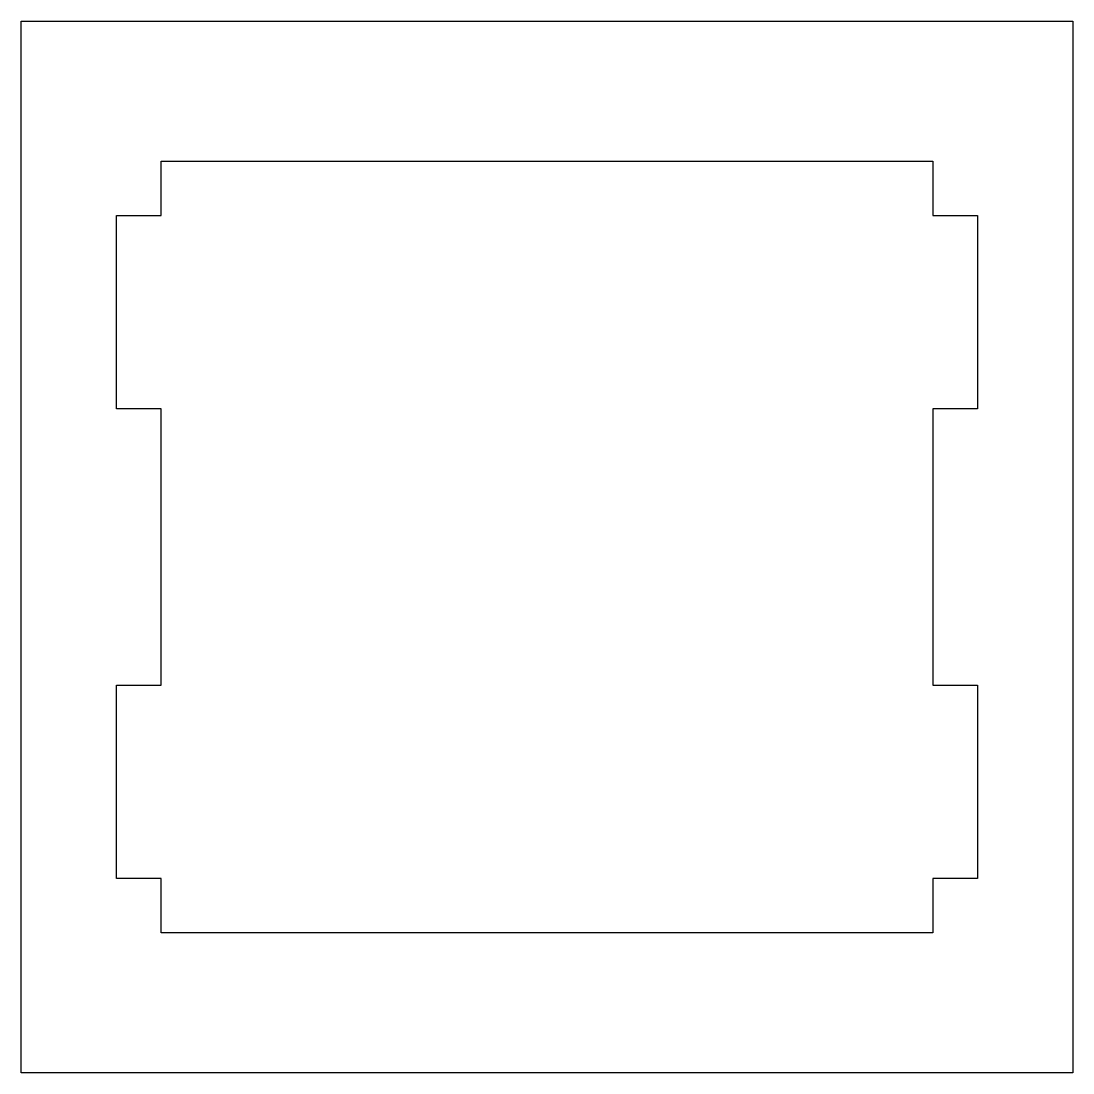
# Model space of a CAD drawing. Header units: inches. Extents: x 0 to 19.1, y 0 to 19.1.
import ezdxf

# ---------------------------------------------------------------- set-up
doc = ezdxf.new("R2010")
doc.units = ezdxf.units.IN
doc.header["$MEASUREMENT"] = 0
doc.layers.get('0').update_dxf_attribs({"color": 10})
doc.layers.add('1', color=18, linetype='Continuous')

msp = doc.modelspace()

# ---------------------------------------------------------------- linework, layer by layer
msp.add_lwpolyline([(16.51, 16.51), (16.51, 15.52956), (17.3228, 15.52956), (17.3228, 12.02944), (16.51, 12.02944), (16.51, 7.02056), (17.3228, 7.02056), (17.3228, 3.52044), (16.51, 3.52044), (16.51, 2.54), (2.54, 2.54), (2.54, 3.52044), (1.7272, 3.52044), (1.7272, 7.02056), (2.54, 7.02056), (2.54, 12.02944), (1.7272, 12.02944), (1.7272, 15.52956), (2.54, 15.52956), (2.54, 16.51)], close=True)
at = {"layer": '1'}
msp.add_lwpolyline([(0, 0), (0, 19.05), (19.05, 19.05), (19.05, 0)], close=True, dxfattribs=at)

doc.saveas('drawing.dxf')
